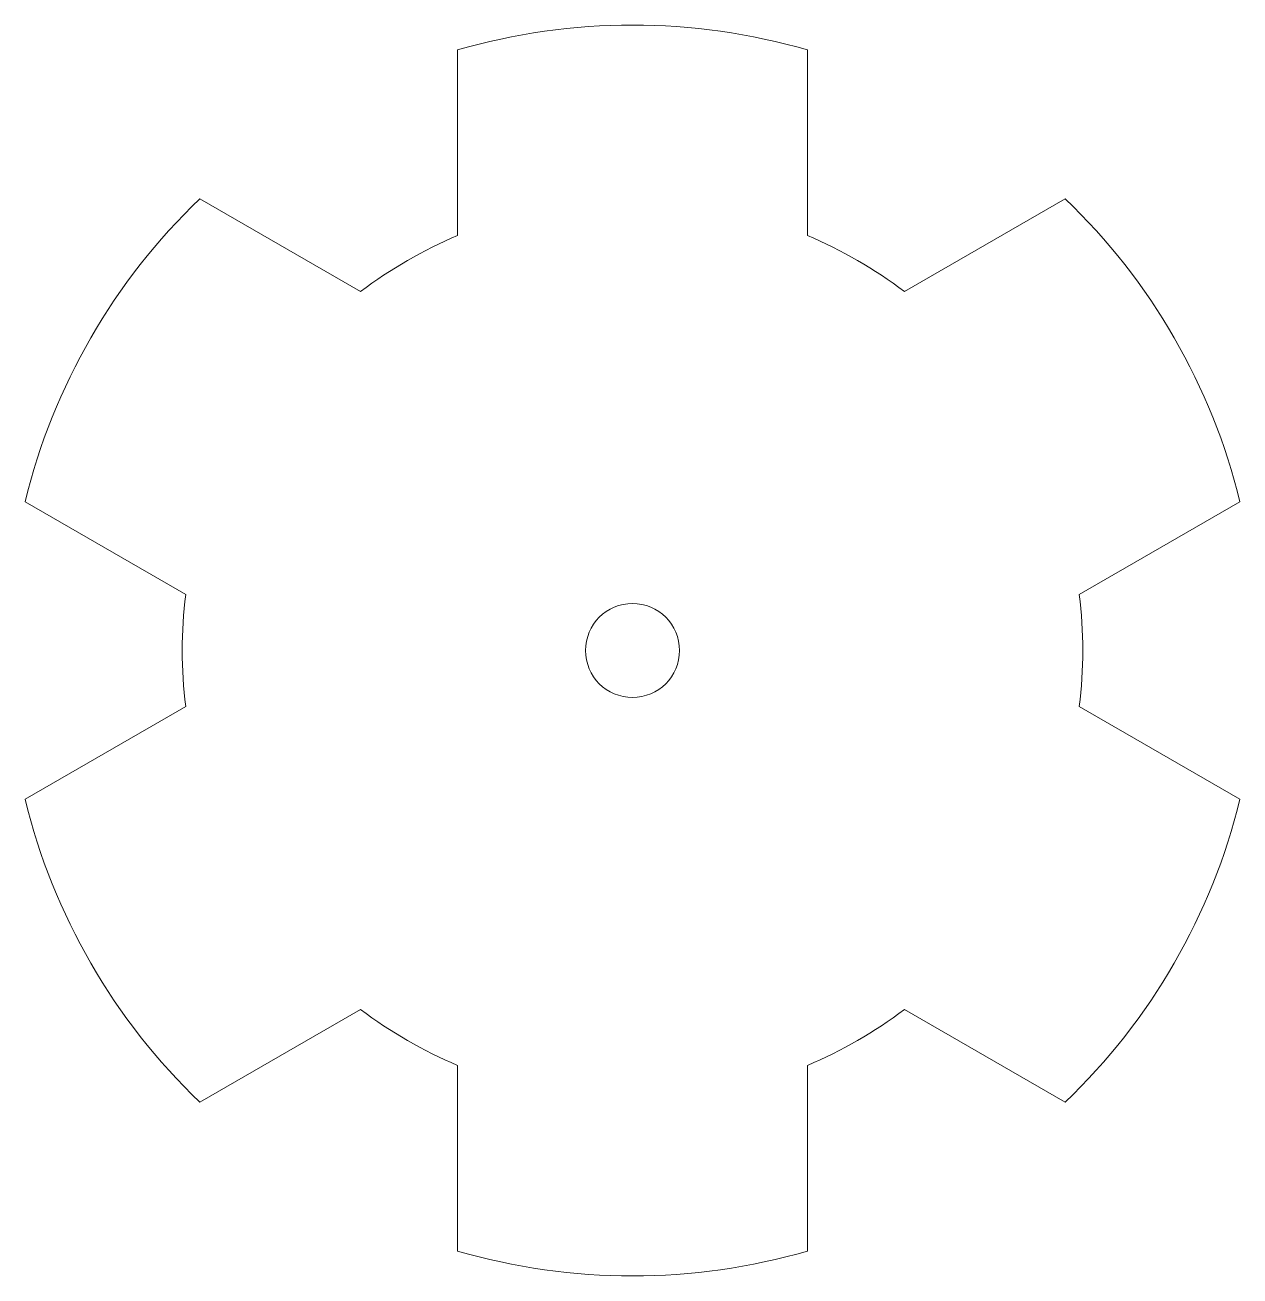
# Model space of a CAD drawing. Header units: inches. Extents: x 1.3 to 3.72, y 5.08 to 7.58.
import ezdxf

# ---------------------------------------------------------------- set-up
doc = ezdxf.new("R2010")
doc.units = ezdxf.units.IN
doc.header["$MEASUREMENT"] = 0

msp = doc.modelspace()

# ---------------------------------------------------------------- linework, layer by layer
at = {"color": 7, "linetype": 'Continuous', "lineweight": 15}
for p, q in [((2.1612, 7.1568), (2.1612, 7.5277)), ((2.8603, 7.5277), (2.8603, 7.1568)), ((1.6462, 7.2304), (1.9674, 7.0449)), ((3.0541, 7.0449), (3.3753, 7.2304)), ((1.6179, 6.4395), (1.2967, 6.6249)), ((3.7249, 6.6249), (3.4037, 6.4395)), ((1.2967, 6.0302), (1.6179, 6.2157)), ((3.4037, 6.2157), (3.7249, 6.0302)), ((1.9674, 5.6102), (1.6462, 5.4248)), ((3.3753, 5.4248), (3.0541, 5.6102)), ((2.1612, 5.1274), (2.1612, 5.4984)), ((2.8603, 5.4984), (2.8603, 5.1274))]:
    msp.add_line(p, q, dxfattribs=at)
msp.add_circle((2.5108, 6.3276), 0.0938, dxfattribs=at)
for radius, start, end in [(1.25, 73.7609, 106.2391), (1.25, 133.7609, 166.2391), (1.25, 13.7609, 46.2391), (0.8999, 112.8583, 127.1417), (0.8999, 52.8583, 67.1417), (0.8999, 172.8583, 187.1417), (0.8999, 352.8583, 7.1417), (1.25, 193.7609, 226.2391), (1.25, 313.7609, 346.2391), (0.8999, 232.8583, 247.1417), (0.8999, 292.8583, 307.1417), (1.25, 253.7609, 286.2391)]:
    msp.add_arc((2.5108, 6.3276), radius, start, end, dxfattribs=at)

doc.saveas('drawing.dxf')
